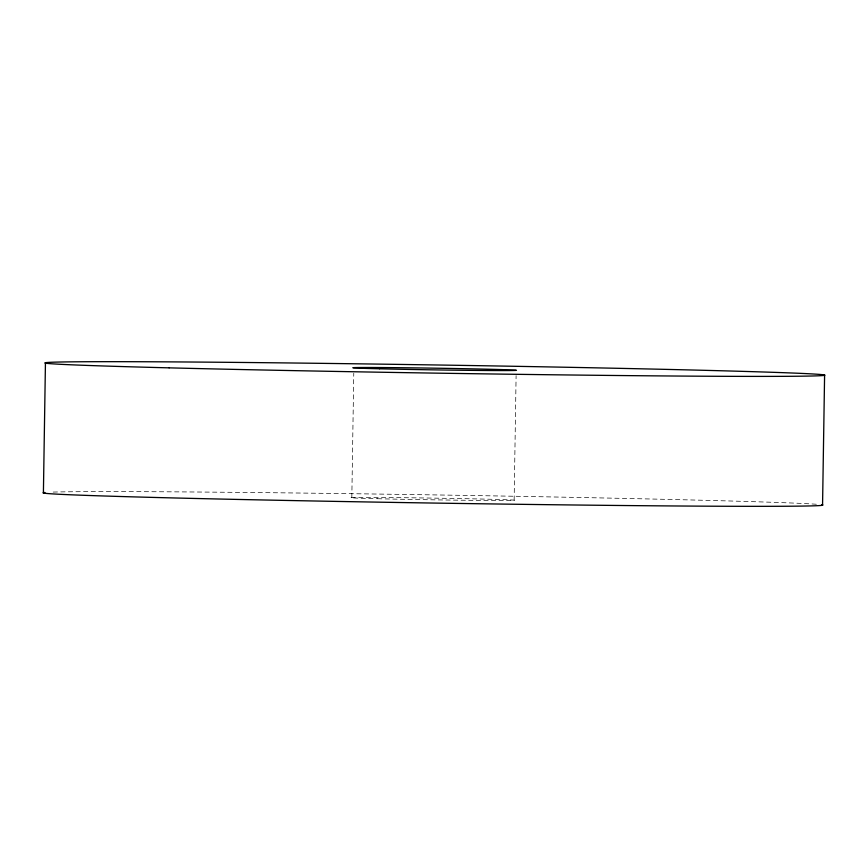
<?xml version="1.0" encoding="UTF-8"?>
<svg xmlns="http://www.w3.org/2000/svg" width="868" height="868" viewBox="0 0 868 868"><rect width="100%" height="100%" fill="white"/><g stroke="black" fill="none" stroke-linecap="round" stroke-linejoin="round"><path stroke-width="0.65" stroke-dasharray="4.34 3.25" d="M351.822 497.722L353.775 373.207M514.138 500.207L516.102 375.692M53.165 492.08A389.862 4.08 0.9 0 1 450.861 495.172A389.862 4.08 0.9 0 1 819.229 504.482M377.58 498.72A81.223 0.846 0.9 0 0 512.109 500.402A81.223 0.846 0.9 0 0 409.251 497.776A81.223 0.846 0.9 0 0 377.58 498.72"/><path stroke-width="1.3" d="M43.4 492.991L45.44 363.052M822.56 504.948L824.6 375.009M821.703 504.764A389.862 4.08 0.9 0 1 428.803 502.984A389.862 4.08 0.9 0 1 44.962 492.481M169.119 367.848A389.862 4.08 0.9 0 0 814.835 375.92A389.862 4.08 0.9 0 0 321.106 363.345A389.862 4.08 0.9 0 0 169.119 367.848M379.62 368.791A81.223 0.846 0.9 0 0 514.149 370.473A81.223 0.846 0.9 0 0 411.291 367.848A81.223 0.846 0.9 0 0 379.62 368.791"/></g></svg>
